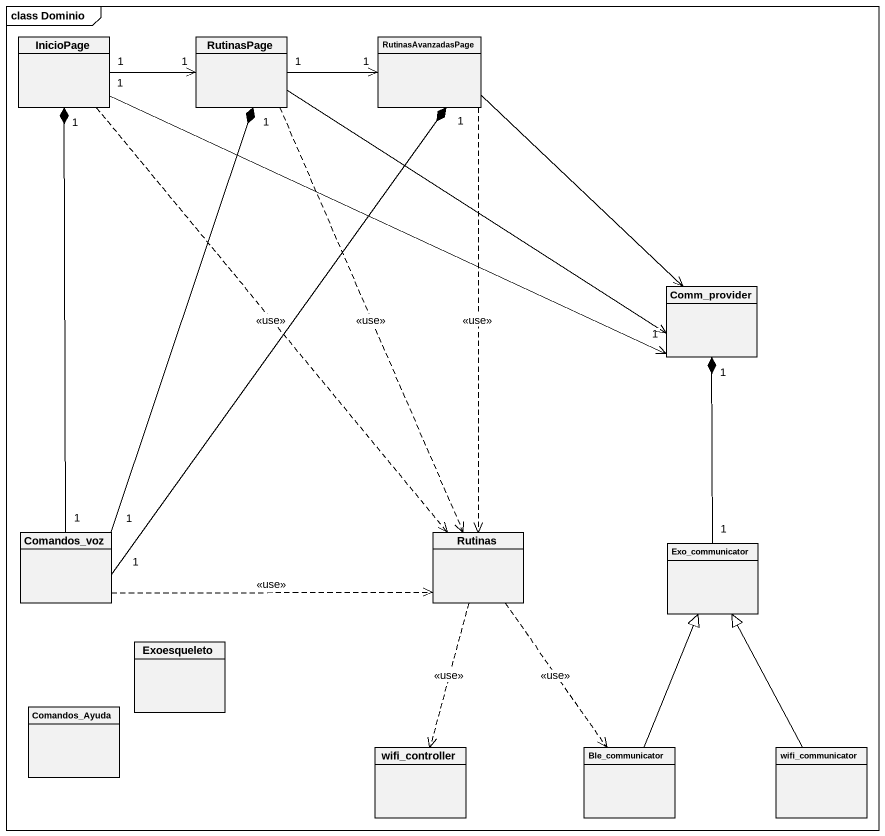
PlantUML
@startuml
mainframe class Dominio
hide circle
hide empty members
class InicioPage
class RutinasPage
class RutinasAvanzadasPage
class Comm_provider
class Comandos_voz
class Rutinas
class Exo_communicator
class Exoesqueleto
class Comandos_Ayuda
class wifi_controller
class Ble_communicator
class wifi_communicator
InicioPage "1" -right-> "1" RutinasPage
InicioPage "1" -right-> "1" Comm_provider
InicioPage ..> Rutinas : <<use>>
RutinasPage "1" -right-> "1" RutinasAvanzadasPage
RutinasPage -right-> Comm_provider
RutinasPage ..> Rutinas : <<use>>
RutinasAvanzadasPage --> Comm_provider
RutinasAvanzadasPage ..> Rutinas : <<use>>
Comandos_voz "1" -up-* "1" InicioPage
Comandos_voz "1" -up-* "1" RutinasPage
Comandos_voz "1" -up-* "1" RutinasAvanzadasPage
Comandos_voz .right.> Rutinas : <<use>>
Rutinas ..> wifi_controller : <<use>>
Rutinas ..> Ble_communicator : <<use>>
Exo_communicator "1" -up-* "1" Comm_provider
Ble_communicator -up-|> Exo_communicator
wifi_communicator -up-|> Exo_communicator
@enduml
